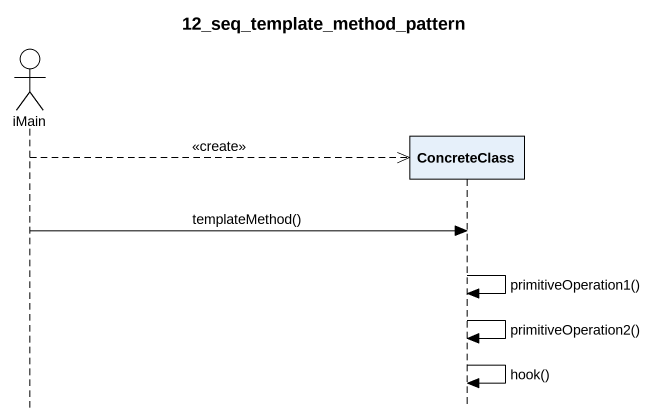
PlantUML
@startuml
title 12_seq_template_method_pattern
hide footbox
actor iMain
participant ConcreteClass

iMain -->> ConcreteClass ** : <<create>>
iMain -> ConcreteClass : templateMethod()
ConcreteClass -> ConcreteClass : primitiveOperation1()
ConcreteClass -> ConcreteClass : primitiveOperation2()
ConcreteClass -> ConcreteClass : hook()
@enduml
